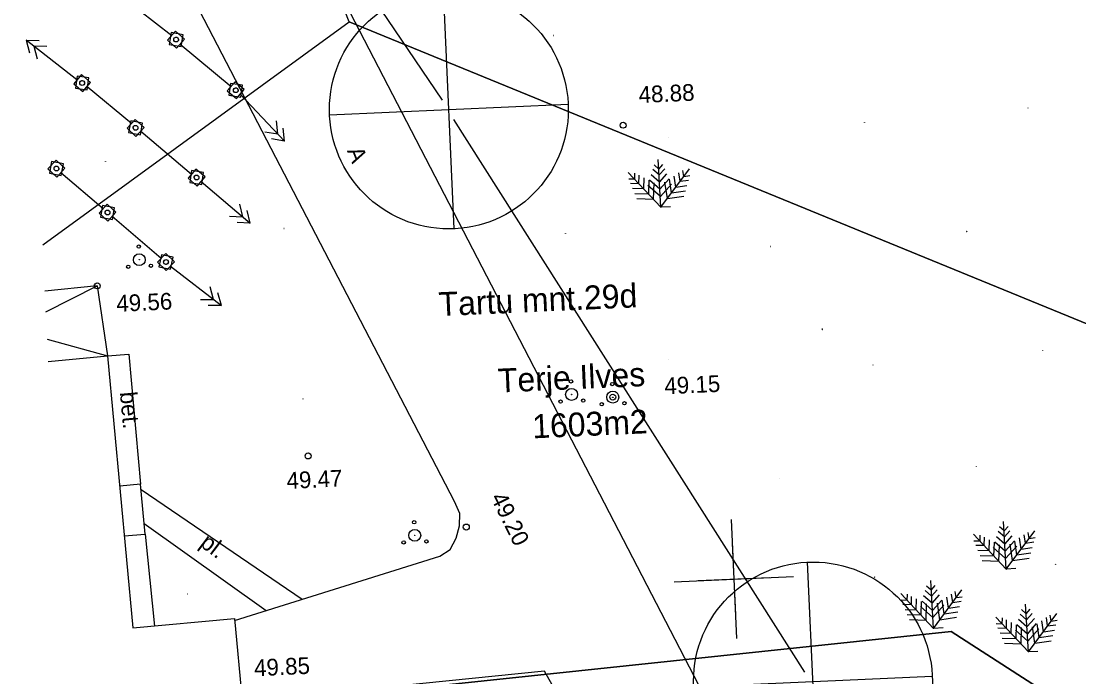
# Model space of a CAD drawing. Extents: x 641832 to 642168, y 6457549 to 6457951.
# Drawn here: x 641834.87 to 641879.14, y 6457680.51 to 6457707.97 of the extents above; entities that cross this region are included whole.
import ezdxf

# ---------------------------------------------------------------- set-up
doc = ezdxf.new("R2010")
doc.units = 0
for name, color, linetype in [('0-PL_LPMAA', 7, 'Continuous'), ('1', 7, 'Continuous'), ('4', 7, 'Continuous'), ('Default', 7, 'Continuous'), ('Level 1', 7, 'Continuous'), ('Level 11', 7, 'Continuous'), ('Level 17', 7, 'Continuous'), ('Level 19', 7, 'Continuous'), ('Level 20', 7, 'Continuous'), ('Level 23', 7, 'Continuous'), ('Level 29', 7, 'Continuous'), ('Level 31', 7, 'Continuous'), ('Level 35', 7, 'Continuous'), ('Level 39', 7, 'Continuous'), ('Level 40', 7, 'Continuous'), ('Level 41', 7, 'Continuous'), ('Level 44', 7, 'Continuous'), ('Level 45', 7, 'Continuous'), ('Level 46', 7, 'Continuous'), ('Level 47', 7, 'Continuous'), ('Level 48', 7, 'Continuous'), ('Level 5', 7, 'Continuous'), ('Level 54', 7, 'Continuous'), ('Level 56', 7, 'Continuous'), ('Level 57', 7, 'Continuous'), ('Level 60', 7, 'Continuous'), ('Level 62', 7, 'Continuous'), ('Level 63', 7, 'Continuous'), ('Level 9', 7, 'Continuous'), ('PIIRIPUNKT', 7, 'Continuous'), ('POINT', 7, 'Continuous'), ('POST____________', 7, 'Continuous'), ('RADA____________', 7, 'Continuous'), ('RDT', 7, 'Continuous'), ('TEXT', 7, 'Continuous')]:
    doc.layers.add(name, color=color, linetype=linetype)

# ---------------------------------------------------------------- blocks, each defined once
blk = doc.blocks.new('RIST')
at = {"layer": 'Default'}
for points in [[(0, 150), (0, -150)], [(-150, 0), (150, 0)]]:
    blk.add_lwpolyline(points, dxfattribs=at)
blk = doc.blocks.new('RIST1')
at = {"layer": 'PIIRIPUNKT'}
for p, q in [((-1.5, 0), (1.5, 0)), ((0, 1.5), (0, -1.5))]:
    blk.add_line(p, q, dxfattribs=at)
blk = doc.blocks.new('BP0')
at = {"layer": '1'}
for centre, radius, start, end in [((-0.001512, -0.017485), 0.3, 90, 270), ((-0.001512, 0.782515), 0.1, 90, 270), ((-0.001512, 0.782515), 0.1, 270, 90), ((-0.001512, -0.017485), 0.3, 270, 90), ((-0.701512, -0.717485), 0.1, 90, 270), ((-0.701512, -0.717485), 0.1, 270, 90), ((0.698488, -0.717485), 0.1, 90, 270), ((0.698488, -0.717485), 0.1, 270, 90)]:
    blk.add_arc(centre, radius, start, end, dxfattribs=at)
blk = doc.blocks.new('OK4')
at = {"layer": '4'}
for p, q in [((0, -500), (0, 500)), ((-500, 0), (500, 0)), ((-500, 0), (-500, 0)), ((-500, 0), (-500, 0))]:
    blk.add_line(p, q, dxfattribs=at)
blk.add_circle((0, 0), 500, dxfattribs=at)
blk = doc.blocks.new('BM3')
at = {"layer": 'Level 1'}
for p, q in [((0, 160), (-18.1, 178.1)), ((0, 0), (0, 200)), ((0, 160), (18.1, 178.1)), ((0, 0), (-128, 153.6)), ((-102.4, 122.9), (-100.1, 148.4)), ((-86.4, 103.7), (-83.2, 138.7)), ((0, 105), (-33, 138)), ((0, 135), (-24.9, 159.9)), ((0, 135), (24.9, 159.9)), ((0, 0), (128, 153.6)), ((0, 105), (33, 138)), ((86.4, 103.7), (83.2, 138.7)), ((102.4, 122.9), (100.1, 148.4)), ((-102.4, 122.9), (-127.9, 125.2)), ((-86.4, 103.7), (-121.4, 106.9)), ((-67.2, 80.7), (-63, 127.1)), ((0, 45), (-49.2, 94.2)), ((-48, 57.6), (-42.8, 115.5)), ((0, 75), (-41.1, 116.1)), ((-28.8, 34.6), (-22.5, 103.8)), ((0, 75), (41.1, 116.1)), ((0, 45), (49.2, 94.2)), ((28.8, 34.6), (22.5, 103.8)), ((48, 57.6), (42.8, 115.5)), ((67.2, 80.7), (63, 127.1)), ((86.4, 103.7), (121.4, 106.9)), ((102.4, 122.9), (127.9, 125.2)), ((-67.2, 80.7), (-113.7, 84.9)), ((-48, 57.6), (-105.9, 62.9)), ((48, 57.6), (105.9, 62.9)), ((67.2, 80.7), (113.7, 84.9)), ((-28.8, 34.6), (-98.1, 40.9)), ((40, 0), (0, 0)), ((28.8, 34.6), (98.1, 40.9))]:
    blk.add_line(p, q, dxfattribs=at)
blk = doc.blocks.new('BL4')
at = {"layer": 'PIIRIPUNKT'}
for p, q in [((0, 0.3), (0, 1.9)), ((0, 1.8), (0.1, 1.8)), ((0, 1.7), (0.2, 1.7)), ((0, 1.6), (0.3, 1.6)), ((0, 1.5), (0.3, 1.5)), ((0, 1.4), (0.4, 1.4)), ((0.4, 1.3), (0, 1.3)), ((0, 1.2), (0.5, 1.2)), ((0.5, 1.1), (0, 1.1)), ((0, 1), (0.4, 1)), ((0.5, 0.9), (0, 0.9)), ((0, 0.8), (0.5, 0.8)), ((0.5, 0.7), (0, 0.7)), ((0, 0.6), (0.5, 0.6)), ((0.4, 0.5), (0, 0.5)), ((0, 0.4), (0.2, 0.4)), ((0, 0.3), (0, 0)), ((0, 0), (0.5, 0))]:
    blk.add_line(p, q, dxfattribs=at)
for centre, radius, start, end in [((-0.2, 1.3), 0.275, 117.031, 181.042), ((-0.2, 1.2), 0.236, 158.614, 224.006), ((-0.2, 0.8), 0.328, 130.365, 197.745), ((0.1, 0.9), 0.612, 205.076, 264.939), ((0.1, 1.5), 0.43, 107.592, 178.668), ((-0.2, 1.5), 0.481, 5.541, 68.199), ((-0.3, 1.2), 0.965, 286.557, 323.427), ((0.1, 1.2), 0.326, 4.399, 57.529), ((0.3, 1.2), 0.212, 311.82, 25.56), ((0.2, 0.8), 0.328, 342.255, 49.635)]:
    blk.add_arc(centre, radius, start, end, dxfattribs=at)
blk = doc.blocks.new('$M55_2')
at = {"layer": 'Level 39'}
blk.add_lwpolyline([(-8.2, -34.3), (34.9, -7.9), (8.3, 34.5), (-34.8, 8.2)], close=True, dxfattribs=at)
blk.add_ellipse((0, 0), major_axis=(-10.1, 0.1), ratio=0.98912, dxfattribs=at)
blk = doc.blocks.new('$M55_3')
at = {"layer": 'Level 39'}
blk.add_lwpolyline([(-8.2, -34.3), (34.9, -7.9), (8.3, 34.5), (-34.8, 8.2)], close=True, dxfattribs=at)
blk.add_ellipse((0, 0), major_axis=(-10.1, 0.1), ratio=0.98912, dxfattribs=at)
blk = doc.blocks.new('$M55_1')
at = {"layer": 'Level 39'}
blk.add_lwpolyline([(-8.2, -34.3), (34.9, -7.9), (8.3, 34.5), (-34.8, 8.2)], close=True, dxfattribs=at)
blk.add_ellipse((0, 0), major_axis=(-10.1, 0.1), ratio=0.98912, dxfattribs=at)
blk = doc.blocks.new('$M55_5')
at = {"layer": 'Level 39'}
blk.add_lwpolyline([(-8.2, -34.3), (34.9, -7.9), (8.3, 34.5), (-34.8, 8.2)], close=True, dxfattribs=at)
blk.add_ellipse((0, 0), major_axis=(-10.1, 0.1), ratio=0.98912, dxfattribs=at)
blk = doc.blocks.new('$M55_6')
at = {"layer": 'Level 39'}
blk.add_lwpolyline([(-8.2, -34.3), (34.9, -7.9), (8.3, 34.5), (-34.8, 8.2)], close=True, dxfattribs=at)
blk.add_ellipse((0, 0), major_axis=(-10.1, 0.1), ratio=0.98912, dxfattribs=at)
blk = doc.blocks.new('$M55_4')
at = {"layer": 'Level 39'}
blk.add_lwpolyline([(-8.2, -34.3), (34.9, -7.9), (8.3, 34.5), (-34.8, 8.2)], close=True, dxfattribs=at)
blk.add_ellipse((0, 0), major_axis=(-10.1, 0.1), ratio=0.98912, dxfattribs=at)
blk = doc.blocks.new('KPNOOL')
at = {"layer": 'Default'}
for points in [[(0, 0), (270, 0), (226.075, 33.1)], [(185.235, -33.1), (229.16, 0), (185.235, 33.1)], [(270, 0), (226.075, -33.1)]]:
    blk.add_lwpolyline(points, dxfattribs=at)
blk = doc.blocks.new('KMURU4')
at = {"layer": 'RDT'}
for p, q in [((-0.4, 0.5), (0, 0)), ((0, 0), (0.4, 0.5))]:
    blk.add_line(p, q, dxfattribs=at)
for centre, radius in [((-0.4, 0.1), 0.0428), ((0.3, 0.1), 0.0452)]:
    blk.add_circle(centre, radius, dxfattribs=at)
blk = doc.blocks.new('VKORI7')
at = {"layer": 'Level 44'}
for p, q in [((0, 250), (0, -250)), ((-250, 0), (250, 0))]:
    blk.add_line(p, q, dxfattribs=at)
blk = doc.blocks.new('VKORI4')
at = {"layer": 'TEXT'}
for p, q in [((-2.5, 0), (2.5, 0)), ((0, 2.5), (0, -2.5))]:
    blk.add_line(p, q, dxfattribs=at)
blk = doc.blocks.new('BP')
at = {"layer": '0-PL_LPMAA'}
for centre, radius in [((0, 55), 7.07), ((0, 0), 25), ((-47.6, -27.5), 7.07), ((47.6, -27.5), 7.07)]:
    blk.add_circle(centre, radius, dxfattribs=at)
blk = doc.blocks.new('OK')
at = {"layer": 'POST____________'}
for p, q in [((-0.5, 0), (0.5, 0)), ((-0.5, 0), (-0.5, 0)), ((-0.5, 0), (-0.5, 0)), ((0, -0.5), (0, 0.5))]:
    blk.add_line(p, q, dxfattribs=at)
blk.add_circle((0, 0), 0.5, dxfattribs=at)
blk = doc.blocks.new('BM')
at = {"layer": 'POINT'}
for p, q in [((0, 0.3), (-0.8, 0.7)), ((0, 0.9), (-0.6, 1.2)), ((0, 1.3), (-0.4, 1.5)), ((0, 1.75), (-0.2, 1.9)), ((0, 0), (0, 1.9)), ((0, 1.75), (0.2, 1.9)), ((0, 1.3), (0.4, 1.5)), ((0, 0.9), (0.6, 1.2)), ((0, 0.3), (0.8, 0.7)), ((0, 0), (0.5, 0))]:
    blk.add_line(p, q, dxfattribs=at)
blk = doc.blocks.new('BL')
at = {"layer": 'POINT'}
for p, q in [((0, 0.3), (0, 1.9)), ((0, 1.8), (0.15, 1.8)), ((0, 1.71), (0.22, 1.71)), ((0, 1.6), (0.28, 1.6)), ((0, 1.5), (0.3, 1.5)), ((0, 1.4), (0.4, 1.4)), ((0.44, 1.3), (0, 1.3)), ((0, 1.22), (0.47, 1.22)), ((0.46, 1.1), (0, 1.1)), ((0, 1), (0.41, 1)), ((0.48, 0.9), (0, 0.9)), ((0, 0.8), (0.52, 0.8)), ((0.52, 0.71), (0, 0.71)), ((0, 0.61), (0.46, 0.6)), ((0.35, 0.5), (0, 0.5)), ((0, 0.4), (0.21, 0.4)), ((0, 0.3), (0, 0)), ((0, 0), (0.5, 0))]:
    blk.add_line(p, q, dxfattribs=at)
for centre, radius, start, end in [((-0.1875, 0.75), 0.32811, 130.365, 197.745), ((0.05395, 0.90921), 0.61159, 205.076, 264.939), ((-0.23026, 1.16395), 0.23599, 158.614, 224.006), ((-0.175, 1.255), 0.27505, 117.031, 181.042), ((0.13, 1.49), 0.43012, 107.592, 178.668), ((-0.17857, 1.45357), 0.48082, 5.541, 68.199), ((-0.275, 1.225), 0.96501, 286.557, 323.427), ((0.125, 1.225), 0.32596, 4.399, 57.529), ((0.25833, 1.15833), 0.21246, 311.82, 25.56), ((0.1875, 0.75), 0.32811, 342.255, 49.635)]:
    blk.add_arc(centre, radius, start, end, dxfattribs=at)
blk = doc.blocks.new('PBK')
at = {"layer": 'Level 19'}
blk.add_lwpolyline([(-24.9, 24.9), (-24.9, -25.2), (25.1, -25.2), (25.1, 24.9)], close=True, dxfattribs=at)
blk.add_circle((0, 0), 10, dxfattribs=at)
blk = doc.blocks.new('KMURU')
at = {"layer": 'RADA____________'}
for p in [(-0.3, 0.6), (0.3, 0.6), (0, 0), (0, 0)]:
    blk.add_line(p, (0, 0), dxfattribs=at)
for centre in [(-0.3, 0), (0.3, 0)]:
    blk.add_circle(centre, 0.0345, dxfattribs=at)

msp = doc.modelspace()

# ---------------------------------------------------------------- linework, layer by layer
at = {"layer": 'Level 17'}
for p, q in [((641839.017, 6457709.053), (641841.168, 6457707.366)), ((641841.517, 6457707.005), (641843.654, 6457705.232)), ((641837.626, 6457705.235), (641839.492, 6457703.692)), ((641839.871, 6457703.365), (641841.999, 6457701.559)), ((641836.529, 6457701.629), (641838.301, 6457700.128)), ((641838.68, 6457699.801), (641840.735, 6457698.042))]:
    msp.add_line(p, q, dxfattribs=at)
at = {"layer": 'Level 20'}
for points in [[(641845.883, 6457713.667), (641845.883, 6457713.667), (641864.992, 6457676.757), (641864.992, 6457676.757), (641864.992, 6457676.757), (641870.366, 6457666.202), (641870.921, 6457664.87), (641871.24, 6457663.666), (641871.595, 6457661.852), (641871.714, 6457660.14), (641871.556, 6457658.908), (641871.179, 6457657.51), (641870.612, 6457656.102), (641870.105, 6457655.289), (641868.603, 6457653.777), (641867.58, 6457652.953), (641866.642, 6457652.325), (641865.193, 6457651.61), (641864.201, 6457651.247), (641863.151, 6457650.996)], [(641843.804, 6457682.877), (641852.397, 6457685.559), (641852.82, 6457685.851), (641853.079, 6457686.325), (641853.221, 6457686.83), (641853.23, 6457687.346), (641853.009, 6457687.849), (641840.278, 6457712.379)], [(641853.803, 6457669.133), (641858.755, 6457672.004), (641859.586, 6457672.68), (641860.24, 6457673.176), (641860.383, 6457673.615), (641860.504, 6457674.108), (641856.778, 6457680.743), (641848.655, 6457679.932)]]:
    msp.add_lwpolyline(points, dxfattribs=at)
at = {"layer": 'Level 29'}
for centre in [(641860.068, 6457703.612), (641838.052, 6457696.883), (641859.635, 6457692.224), (641846.879, 6457689.762), (641853.502, 6457686.785)]:
    msp.add_circle(centre, 0.125, dxfattribs=at)
at = {"layer": 'Level 35'}
for points in [[(641840.288, 6457722.694), (641852.493, 6457704.665)], [(641852.969, 6457703.848), (641867.658, 6457680.71)]]:
    msp.add_lwpolyline(points, dxfattribs=at)
at = {"layer": 'Level 39'}
for p, q in [((641848.604, 6457707.939), (641848.604, 6457707.939)), ((641873.8, 6457682.404), (641873.8, 6457682.404))]:
    msp.add_line(p, q, dxfattribs=at)
at = {"layer": 'Level 40'}
for p, q in [((641839.889, 6457688.358), (641846.632, 6457683.76)), ((641840.016, 6457686.933), (641845.129, 6457683.291)), ((641840.055, 6457686.487), (641840.444, 6457682.64))]:
    msp.add_line(p, q, dxfattribs=at)
msp.add_lwpolyline([(641838.485, 6457693.959), (641839.369, 6457694.021), (641839.869, 6457688.585)], dxfattribs=at)
at = {"layer": 'Level 45'}
for p, q in [((641839.017, 6457709.053), (641841.168, 6457707.366)), ((641841.517, 6457707.005), (641843.654, 6457705.232)), ((641837.626, 6457705.235), (641839.492, 6457703.692)), ((641839.871, 6457703.365), (641841.999, 6457701.559)), ((641836.529, 6457701.629), (641838.301, 6457700.128)), ((641838.68, 6457699.801), (641840.735, 6457698.042))]:
    msp.add_line(p, q, dxfattribs=at)
at = {"layer": 'Level 48'}
msp.add_lwpolyline([(641839.184, 6457686.417), (641840.055, 6457686.487), (641839.869, 6457688.585), (641838.991, 6457688.503)], dxfattribs=at)
at = {"layer": 'Level 54'}
for centre in [(641860.068, 6457703.612), (641838.052, 6457696.883), (641859.635, 6457692.224), (641846.879, 6457689.762), (641853.502, 6457686.785)]:
    msp.add_circle(centre, 0.125, dxfattribs=at)
at = {"layer": 'Level 56'}
for p, q in [((641848.604, 6457707.939), (641848.604, 6457707.939)), ((641873.8, 6457682.404), (641873.8, 6457682.404))]:
    msp.add_line(p, q, dxfattribs=at)
at = {"layer": 'Level 57'}
for p, q in [((641835.901, 6457695.802), (641838.052, 6457696.883)), ((641838.052, 6457696.883), (641838.485, 6457693.959)), ((641835.953, 6457694.646), (641838.485, 6457693.959))]:
    msp.add_line(p, q, dxfattribs=at)
for points in [[(641838.052, 6457696.883), (641835.863, 6457696.664)], [(641835.994, 6457693.721), (641838.485, 6457693.959), (641839.543, 6457682.557), (641843.797, 6457682.95), (641844.121, 6457679.52), (641836.662, 6457678.801)]]:
    msp.add_lwpolyline(points, dxfattribs=at)
at = {"layer": 'Level 62'}
msp.add_lwpolyline([(641937.889, 6457723.488), (641911.422, 6457682.217), (641848.604, 6457707.939), (641846.278, 6457713.841), (641847.709, 6457723.914), (641883.665, 6457753.789)], close=True, dxfattribs=at)
for points in [[(641835.776, 6457698.601), (641848.604, 6457707.939), (641911.422, 6457682.217), (641900.484, 6457665.192), (641873.8, 6457682.404), (641836.677, 6457678.486)], [(641836.677, 6457678.486), (641873.8, 6457682.404), (641900.484, 6457665.192), (641889.5, 6457648.505), (641863.645, 6457667.336), (641854.342, 6457665.189), (641837.34, 6457663.674)]]:
    msp.add_lwpolyline(points, dxfattribs=at)

# ---------------------------------------------------------------- block references
at = {"layer": 'Level 1'}
for name, p, xscale, yscale, rotation in [('$M55_2', (641841.353, 6457707.198), 0.010022577699874165, 0.01002257769988283, -41.64129127933798), ('$M55_6', (641837.42, 6457705.38), 0.010022579811711849, 0.010022579811721046, -40.26079617119855), ('$M55_3', (641843.851, 6457705.076), 0.010022582889685138, 0.010022582889692828, 139.64333526691743), ('$M55_5', (641839.657, 6457703.502), 0.010022601573971062, 0.010022601573980078, -42.42617686082786), ('$M55_2', (641836.343, 6457701.798), 0.01002258159670296, 0.010022581596700962, -42.97351619656991), ('$M55_1', (641842.211, 6457701.422), 0.010022587080478124, 0.010022587080485184, -40.51787634690317), ('$M55_3', (641838.483, 6457699.957), 0.010022574393468636, 0.010022574393468538, -41.92344530731109), ('$M55_4', (641840.93, 6457697.884), 0.010022590485959623, 0.010022590485951855, 46.593549866363084)]:
    msp.add_blockref(name, p, dxfattribs=dict(at, xscale=xscale, yscale=yscale, rotation=rotation))
at = {"layer": 'Level 11'}
for p, xscale, yscale, rotation in [((641837.201, 6457705.507), 0.01002258913958496, 0.010022589139596107, 141.8792670116744), ((641844.042, 6457704.916), 0.009999012482932583, 0.009999012482932581, -46.841415225534874), ((641842.401, 6457701.258), 0.009999012482932581, 0.009999012482932583, -40.51556914359648), ((641841.114, 6457697.711), 0.009999012482932581, 0.009999012482932583, -37.76157883757802)]:
    msp.add_blockref('KPNOOL', p, dxfattribs=dict(at, xscale=xscale, yscale=yscale, rotation=rotation))
at = {"layer": 'Level 19'}
for p, xscale, yscale, rotation in [((641841.353, 6457707.198), 0.010022589139588303, 0.010022589139596107, -41.641203195478575), ((641837.42, 6457705.38), 0.010022589139595245, 0.010022589139596109, -40.26087720114161), ((641843.851, 6457705.076), 0.010022589139571407, 0.010022589139596109, 139.6432057994654), ((641839.657, 6457703.502), 0.010022589139590114, 0.010022589139596109, -42.42610350345651), ((641836.343, 6457701.798), 0.010022589139574916, 0.010022589139596107, -42.97345983628995), ((641842.211, 6457701.422), 0.010022589139594418, 0.010022589139596109, -40.517886647528016), ((641838.483, 6457699.957), 0.010022589139582583, 0.010022589139596107, -41.92349861526988), ((641840.93, 6457697.884), 0.01002258913958407, 0.010022589139596109, 46.59361837199633)]:
    msp.add_blockref('PBK', p, dxfattribs=dict(at, xscale=xscale, yscale=yscale, rotation=rotation))
at = {"layer": 'Level 23', "xscale": 0.009999012482932583, "yscale": 0.00999901248293258, "rotation": 2.5640359384249085}
for p in [(641857.157, 6457707.37), (641877.016, 6457704.335), (641870.174, 6457703.714), (641861.95, 6457703.079), (641838.4, 6457702.086), (641845.874, 6457699.283), (641857.653, 6457699.081), (641874.452, 6457699.164), (641866.228, 6457698.53), (641877.621, 6457694.182), (641861.964, 6457693.799), (641870.521, 6457693.565), (641846.67, 6457692.148), (641874.843, 6457689.322), (641866.597, 6457688.798), (641878.162, 6457685.222), (641870.585, 6457684.687), (641841.824, 6457683.986)]:
    msp.add_blockref('KMURU', p, dxfattribs=at)
at = {"layer": 'Level 31', "xscale": 0.009999012482932583, "yscale": 0.00999901248293258, "rotation": 2.5640359384249085}
msp.add_blockref('RIST', (641864.703, 6457684.608), dxfattribs=at)
msp.add_blockref('RIST', (641864.703, 6457684.608), dxfattribs=at)
msp.add_blockref('RIST', (641864.703, 6457684.608), dxfattribs=at)
at = {"layer": 'Level 41'}
for name, p, xscale, yscale, rotation in [('BM3', (641861.652, 6457700.177), 0.0100225891395906, 0.010022589139596106, 3.3440359384587883), ('BP0', (641839.813, 6457697.981), 0.009999012482932583, 0.00999901248293258, 2.5640359384249085), ('BL4', (641868.405, 6457695.062), 0.0100225891395906, 0.010022589139596106, 3.3440359384587883), ('BP0', (641857.91, 6457692.336), 0.009999012482932583, 0.00999901248293258, 2.5640359384249085), ('BP0', (641859.635, 6457692.224), 0.009999012482932583, 0.00999901248293258, 2.5640359384249085), ('BM3', (641876.105, 6457685.018), 0.0100225891395906, 0.010022589139596106, 3.3440359384587883), ('BP0', (641851.343, 6457686.437), 0.009999012482932583, 0.00999901248293258, 2.5640359384249085), ('BM3', (641873.059, 6457682.541), 0.0100225891395906, 0.010022589139596106, 3.3440359384587883), ('BM3', (641877.034, 6457681.553), 0.0100225891395906, 0.010022589139596106, 3.3440359384587883)]:
    msp.add_blockref(name, p, dxfattribs=dict(at, xscale=xscale, yscale=yscale, rotation=rotation))
at = {"layer": 'Level 44'}
for name, p, xscale, yscale, rotation in [('KPNOOL', (641837.201, 6457705.507), 0.01002258913958496, 0.010022589139596107, 141.8792670116744), ('KPNOOL', (641844.042, 6457704.916), 0.009999012482932583, 0.009999012482932581, -46.841415225534874), ('KPNOOL', (641842.401, 6457701.258), 0.009999012482932581, 0.009999012482932583, -40.51556914359648), ('KPNOOL', (641841.114, 6457697.711), 0.009999012482932583, 0.009999012482932581, -37.76157883765747), ('VKORI7', (641864.703, 6457684.608), 0.009999012482932583, 0.00999901248293258, 2.5640359384249085), ('VKORI4', (641864.703, 6457684.608), 0.009999012482932583, 0.00999901248293258, 2.5640359384249085)]:
    msp.add_blockref(name, p, dxfattribs=dict(at, xscale=xscale, yscale=yscale, rotation=rotation))
at = {"layer": 'Level 46', "xscale": 0.009999012482932583, "yscale": 0.00999901248293258, "rotation": 2.5640359384249085}
for p in [(641852.772, 6457704.268), (641868.015, 6457680.32)]:
    msp.add_blockref('OK4', p, dxfattribs=at)
at = {"layer": 'Level 47', "xscale": 0.009999012482932583, "yscale": 0.00999901248293258, "rotation": 2.5640359384249085}
msp.add_blockref('RIST', (641864.703, 6457684.608), dxfattribs=at)
at = {"layer": 'Level 5', "xscale": 0.009999012482932583, "yscale": 0.00999901248293258, "rotation": 2.5640359384249085}
msp.add_blockref('OK', (641852.772, 6457704.268), dxfattribs=at)
at = {"layer": 'Level 60', "xscale": 0.009999012482932583, "yscale": 0.00999901248293258, "rotation": 2.5640359384249085}
for p in [(641857.157, 6457707.37), (641877.016, 6457704.335), (641870.174, 6457703.714), (641861.95, 6457703.079), (641838.4, 6457702.086), (641845.874, 6457699.283), (641857.653, 6457699.081), (641874.452, 6457699.164), (641866.228, 6457698.53), (641861.964, 6457693.799), (641870.521, 6457693.565), (641846.67, 6457692.148), (641866.597, 6457688.798), (641870.585, 6457684.687), (641841.824, 6457683.986)]:
    msp.add_blockref('KMURU4', p, dxfattribs=at)
at = {"layer": 'Level 63', "xscale": 0.009999012482932583, "yscale": 0.00999901248293258, "rotation": 2.5640359384249085}
msp.add_blockref('RIST1', (641864.703, 6457684.608), dxfattribs=at)
msp.add_blockref('RIST1', (641864.703, 6457684.608), dxfattribs=at)
at = {"layer": 'Level 9'}
for name, p, xscale, yscale, rotation in [('BM', (641861.652, 6457700.177), 0.010022589139590348, 0.010022589139596107, 3.344035938354823), ('BP', (641839.813, 6457697.981), 0.009999012482932583, 0.00999901248293258, 2.5640359384249085), ('BL', (641868.405, 6457695.062), 0.010022589139590348, 0.010022589139596107, 3.344035938354823), ('BP', (641857.91, 6457692.336), 0.009999012482932583, 0.00999901248293258, 2.5640359384249085), ('BP', (641859.635, 6457692.224), 0.009999012482932583, 0.00999901248293258, 2.5640359384249085), ('BP', (641851.343, 6457686.437), 0.009999012482932583, 0.00999901248293258, 2.5640359384249085), ('BM', (641876.105, 6457685.018), 0.010022589139590348, 0.010022589139596107, 3.344035938354823), ('BM', (641873.059, 6457682.541), 0.010022589139590348, 0.010022589139596107, 3.344035938354823), ('BM', (641877.034, 6457681.553), 0.010022589139590348, 0.010022589139596107, 3.344035938354823)]:
    msp.add_blockref(name, p, dxfattribs=dict(at, xscale=xscale, yscale=yscale, rotation=rotation))

# ---------------------------------------------------------------- texts
at = {"layer": 'Level 29'}
for s, rotation, p in [('48.88', 2.564, (641860.729, 6457704.54)), ('49.56', 2.564, (641838.867, 6457695.795)), ('49.15', 2.564, (641861.808, 6457692.344)), ('49.47', 2.564, (641845.991, 6457688.381)), ('49.20', 296.2775, (641854.505, 6457688.022)), ('49.85', 2.564, (641844.631, 6457680.535))]:
    msp.add_text(s, height=0.6999, rotation=rotation, dxfattribs=at).set_placement(p)
at = {"layer": 'Level 39'}
for s, p in [('Tartu mnt.29d', (641852.364, 6457695.616)), ('Terje Ilves', (641854.847, 6457692.415)), ('1603m2', (641856.285, 6457690.497))]:
    msp.add_text(s, height=0.9999, rotation=2.564, dxfattribs=at).set_placement(p)
at = {"layer": 'Level 40'}
for s, height, rotation, p in [('A', 0.7, 291.6482, (641848.5, 6457702.547)), ('bet.', 0.6999, 275.2079, (641838.999, 6457692.425)), ('pl.', 0.6999, 323.0476, (641842.306, 6457686.016))]:
    msp.add_text(s, height=height, rotation=rotation, dxfattribs=at).set_placement(p)
at = {"layer": 'Level 54'}
for s, rotation, p in [('48.88', 2.564, (641860.729, 6457704.54)), ('49.56', 2.564, (641838.867, 6457695.795)), ('49.15', 2.564, (641861.808, 6457692.344)), ('49.47', 2.564, (641845.991, 6457688.381)), ('49.20', 296.2775, (641854.505, 6457688.022)), ('49.85', 2.564, (641844.631, 6457680.535))]:
    msp.add_text(s, height=0.6999, rotation=rotation, dxfattribs=at).set_placement(p)

doc.saveas('drawing.dxf')
